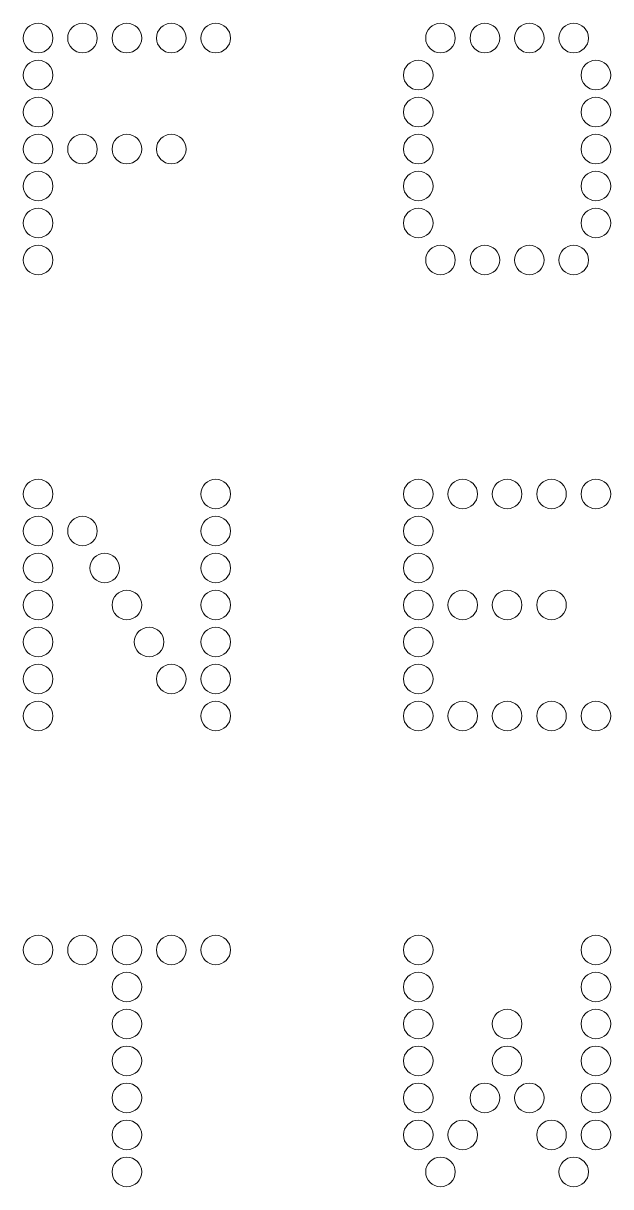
# Model space of a CAD drawing. Header units: millimetres. Extents: x -116 to 116, y -116 to 114.
# Drawn here: x -4.3 to 21.4, y -55.7 to -4.7 of the extents above; entities that cross this region are included whole.
import ezdxf

# ---------------------------------------------------------------- set-up
doc = ezdxf.new("R2010")
doc.units = ezdxf.units.MM
doc.header["$MEASUREMENT"] = 0
doc.layers.add('Laag 1', color=7, linetype='Continuous')

msp = doc.modelspace()

# ---------------------------------------------------------------- linework, layer by layer
at = {"layer": 'Laag 1', "color": 250, "lineweight": 9}
for points in [[(-4.3338, -5.3047), (-4.3338, -5.6617), (-4.0417, -5.9538), (-3.6847, -5.9538), (-3.6847, -5.9538), (-3.3277, -5.9538), (-3.0356, -5.6617), (-3.0356, -5.3047), (-3.0356, -5.3047), (-3.0356, -4.9477), (-3.3277, -4.6556), (-3.6847, -4.6556), (-3.6847, -4.6556), (-4.0417, -4.6556), (-4.3338, -4.9477), (-4.3338, -5.3047)], [(-2.3865, -5.3047), (-2.3865, -5.6617), (-2.0944, -5.9538), (-1.7374, -5.9538), (-1.7374, -5.9538), (-1.3803, -5.9538), (-1.0882, -5.6617), (-1.0882, -5.3047), (-1.0882, -5.3047), (-1.0882, -4.9477), (-1.3803, -4.6556), (-1.7374, -4.6556), (-1.7374, -4.6556), (-2.0944, -4.6556), (-2.3865, -4.9477), (-2.3865, -5.3047)], [(-0.4391, -5.3047), (-0.4391, -5.6617), (-0.147, -5.9538), (0.21, -5.9538), (0.21, -5.9538), (0.567, -5.9538), (0.8591, -5.6617), (0.8591, -5.3047), (0.8591, -5.3047), (0.8591, -4.9477), (0.567, -4.6556), (0.21, -4.6556), (0.21, -4.6556), (-0.147, -4.6556), (-0.4391, -4.9477), (-0.4391, -5.3047)], [(1.5082, -5.3047), (1.5082, -5.6617), (1.8003, -5.9538), (2.1573, -5.9538), (2.1573, -5.9538), (2.5143, -5.9538), (2.8064, -5.6617), (2.8064, -5.3047), (2.8064, -5.3047), (2.8064, -4.9477), (2.5143, -4.6556), (2.1573, -4.6556), (2.1573, -4.6556), (1.8003, -4.6556), (1.5082, -4.9477), (1.5082, -5.3047)], [(3.4555, -5.3047), (3.4555, -5.6617), (3.7476, -5.9538), (4.1047, -5.9538), (4.1047, -5.9538), (4.4617, -5.9538), (4.7538, -5.6617), (4.7538, -5.3047), (4.7538, -5.3047), (4.7538, -4.9477), (4.4617, -4.6556), (4.1047, -4.6556), (4.1047, -4.6556), (3.7476, -4.6556), (3.4555, -4.9477), (3.4555, -5.3047)], [(13.313, -5.3047), (13.313, -5.6617), (13.6051, -5.9538), (13.9621, -5.9538), (13.9621, -5.9538), (14.3191, -5.9538), (14.6112, -5.6617), (14.6112, -5.3047), (14.6112, -5.3047), (14.6112, -4.9477), (14.3191, -4.6556), (13.9621, -4.6556), (13.9621, -4.6556), (13.6051, -4.6556), (13.313, -4.9477), (13.313, -5.3047)], [(15.2603, -5.3047), (15.2603, -5.6617), (15.5524, -5.9538), (15.9094, -5.9538), (15.9094, -5.9538), (16.2664, -5.9538), (16.5585, -5.6617), (16.5585, -5.3047), (16.5585, -5.3047), (16.5585, -4.9477), (16.2664, -4.6556), (15.9094, -4.6556), (15.9094, -4.6556), (15.5524, -4.6556), (15.2603, -4.9477), (15.2603, -5.3047)], [(17.2076, -5.3047), (17.2076, -5.6617), (17.4997, -5.9538), (17.8568, -5.9538), (17.8568, -5.9538), (18.2138, -5.9538), (18.5059, -5.6617), (18.5059, -5.3047), (18.5059, -5.3047), (18.5059, -4.9477), (18.2138, -4.6556), (17.8568, -4.6556), (17.8568, -4.6556), (17.4997, -4.6556), (17.2076, -4.9477), (17.2076, -5.3047)], [(19.155, -5.3047), (19.155, -5.6617), (19.4471, -5.9538), (19.8041, -5.9538), (19.8041, -5.9538), (20.1611, -5.9538), (20.4532, -5.6617), (20.4532, -5.3047), (20.4532, -5.3047), (20.4532, -4.9477), (20.1611, -4.6556), (19.8041, -4.6556), (19.8041, -4.6556), (19.4471, -4.6556), (19.155, -4.9477), (19.155, -5.3047)], [(-4.3338, -6.9275), (-4.3338, -7.2845), (-4.0417, -7.5766), (-3.6847, -7.5766), (-3.6847, -7.5766), (-3.3277, -7.5766), (-3.0356, -7.2845), (-3.0356, -6.9275), (-3.0356, -6.9275), (-3.0356, -6.5705), (-3.3277, -6.2784), (-3.6847, -6.2784), (-3.6847, -6.2784), (-4.0417, -6.2784), (-4.3338, -6.5705), (-4.3338, -6.9275)], [(12.3393, -6.9275), (12.3393, -7.2845), (12.6314, -7.5766), (12.9884, -7.5766), (12.9884, -7.5766), (13.3454, -7.5766), (13.6375, -7.2845), (13.6375, -6.9275), (13.6375, -6.9275), (13.6375, -6.5705), (13.3454, -6.2784), (12.9884, -6.2784), (12.9884, -6.2784), (12.6314, -6.2784), (12.3393, -6.5705), (12.3393, -6.9275)], [(20.1286, -6.9275), (20.1286, -7.2845), (20.4207, -7.5766), (20.7778, -7.5766), (20.7778, -7.5766), (21.1348, -7.5766), (21.4269, -7.2845), (21.4269, -6.9275), (21.4269, -6.9275), (21.4269, -6.5705), (21.1348, -6.2784), (20.7778, -6.2784), (20.7778, -6.2784), (20.4207, -6.2784), (20.1286, -6.5705), (20.1286, -6.9275)], [(-4.3338, -8.5503), (-4.3338, -8.9073), (-4.0417, -9.1994), (-3.6847, -9.1994), (-3.6847, -9.1994), (-3.3277, -9.1994), (-3.0356, -8.9073), (-3.0356, -8.5503), (-3.0356, -8.5503), (-3.0356, -8.1933), (-3.3277, -7.9012), (-3.6847, -7.9012), (-3.6847, -7.9012), (-4.0417, -7.9012), (-4.3338, -8.1933), (-4.3338, -8.5503)], [(12.3393, -8.5503), (12.3393, -8.9073), (12.6314, -9.1994), (12.9884, -9.1994), (12.9884, -9.1994), (13.3454, -9.1994), (13.6375, -8.9073), (13.6375, -8.5503), (13.6375, -8.5503), (13.6375, -8.1933), (13.3454, -7.9012), (12.9884, -7.9012), (12.9884, -7.9012), (12.6314, -7.9012), (12.3393, -8.1933), (12.3393, -8.5503)], [(20.1286, -8.5503), (20.1286, -8.9073), (20.4207, -9.1994), (20.7778, -9.1994), (20.7778, -9.1994), (21.1348, -9.1994), (21.4269, -8.9073), (21.4269, -8.5503), (21.4269, -8.5503), (21.4269, -8.1933), (21.1348, -7.9012), (20.7778, -7.9012), (20.7778, -7.9012), (20.4207, -7.9012), (20.1286, -8.1933), (20.1286, -8.5503)], [(-4.3338, -10.173), (-4.3338, -10.5301), (-4.0417, -10.8222), (-3.6847, -10.8222), (-3.6847, -10.8222), (-3.3277, -10.8222), (-3.0356, -10.5301), (-3.0356, -10.173), (-3.0356, -10.173), (-3.0356, -9.816), (-3.3277, -9.5239), (-3.6847, -9.5239), (-3.6847, -9.5239), (-4.0417, -9.5239), (-4.3338, -9.816), (-4.3338, -10.173)], [(-2.3865, -10.173), (-2.3865, -10.5301), (-2.0944, -10.8222), (-1.7374, -10.8222), (-1.7374, -10.8222), (-1.3803, -10.8222), (-1.0882, -10.5301), (-1.0882, -10.173), (-1.0882, -10.173), (-1.0882, -9.816), (-1.3803, -9.5239), (-1.7374, -9.5239), (-1.7374, -9.5239), (-2.0944, -9.5239), (-2.3865, -9.816), (-2.3865, -10.173)], [(-0.4391, -10.173), (-0.4391, -10.5301), (-0.147, -10.8222), (0.21, -10.8222), (0.21, -10.8222), (0.567, -10.8222), (0.8591, -10.5301), (0.8591, -10.173), (0.8591, -10.173), (0.8591, -9.816), (0.567, -9.5239), (0.21, -9.5239), (0.21, -9.5239), (-0.147, -9.5239), (-0.4391, -9.816), (-0.4391, -10.173)], [(1.5082, -10.173), (1.5082, -10.5301), (1.8003, -10.8222), (2.1573, -10.8222), (2.1573, -10.8222), (2.5143, -10.8222), (2.8064, -10.5301), (2.8064, -10.173), (2.8064, -10.173), (2.8064, -9.816), (2.5143, -9.5239), (2.1573, -9.5239), (2.1573, -9.5239), (1.8003, -9.5239), (1.5082, -9.816), (1.5082, -10.173)], [(12.3393, -10.173), (12.3393, -10.5301), (12.6314, -10.8222), (12.9884, -10.8222), (12.9884, -10.8222), (13.3454, -10.8222), (13.6375, -10.5301), (13.6375, -10.173), (13.6375, -10.173), (13.6375, -9.816), (13.3454, -9.5239), (12.9884, -9.5239), (12.9884, -9.5239), (12.6314, -9.5239), (12.3393, -9.816), (12.3393, -10.173)], [(20.1286, -10.173), (20.1286, -10.5301), (20.4207, -10.8222), (20.7778, -10.8222), (20.7778, -10.8222), (21.1348, -10.8222), (21.4269, -10.5301), (21.4269, -10.173), (21.4269, -10.173), (21.4269, -9.816), (21.1348, -9.5239), (20.7778, -9.5239), (20.7778, -9.5239), (20.4207, -9.5239), (20.1286, -9.816), (20.1286, -10.173)], [(-4.3338, -11.7958), (-4.3338, -12.1528), (-4.0417, -12.4449), (-3.6847, -12.4449), (-3.6847, -12.4449), (-3.3277, -12.4449), (-3.0356, -12.1528), (-3.0356, -11.7958), (-3.0356, -11.7958), (-3.0356, -11.4388), (-3.3277, -11.1467), (-3.6847, -11.1467), (-3.6847, -11.1467), (-4.0417, -11.1467), (-4.3338, -11.4388), (-4.3338, -11.7958)], [(12.3393, -11.7958), (12.3393, -12.1528), (12.6314, -12.4449), (12.9884, -12.4449), (12.9884, -12.4449), (13.3454, -12.4449), (13.6375, -12.1528), (13.6375, -11.7958), (13.6375, -11.7958), (13.6375, -11.4388), (13.3454, -11.1467), (12.9884, -11.1467), (12.9884, -11.1467), (12.6314, -11.1467), (12.3393, -11.4388), (12.3393, -11.7958)], [(20.1286, -11.7958), (20.1286, -12.1528), (20.4207, -12.4449), (20.7778, -12.4449), (20.7778, -12.4449), (21.1348, -12.4449), (21.4269, -12.1528), (21.4269, -11.7958), (21.4269, -11.7958), (21.4269, -11.4388), (21.1348, -11.1467), (20.7778, -11.1467), (20.7778, -11.1467), (20.4207, -11.1467), (20.1286, -11.4388), (20.1286, -11.7958)], [(-4.3338, -13.4186), (-4.3338, -13.7756), (-4.0417, -14.0677), (-3.6847, -14.0677), (-3.6847, -14.0677), (-3.3277, -14.0677), (-3.0356, -13.7756), (-3.0356, -13.4186), (-3.0356, -13.4186), (-3.0356, -13.0616), (-3.3277, -12.7695), (-3.6847, -12.7695), (-3.6847, -12.7695), (-4.0417, -12.7695), (-4.3338, -13.0616), (-4.3338, -13.4186)], [(12.3393, -13.4186), (12.3393, -13.7756), (12.6314, -14.0677), (12.9884, -14.0677), (12.9884, -14.0677), (13.3454, -14.0677), (13.6375, -13.7756), (13.6375, -13.4186), (13.6375, -13.4186), (13.6375, -13.0616), (13.3454, -12.7695), (12.9884, -12.7695), (12.9884, -12.7695), (12.6314, -12.7695), (12.3393, -13.0616), (12.3393, -13.4186)], [(20.1286, -13.4186), (20.1286, -13.7756), (20.4207, -14.0677), (20.7778, -14.0677), (20.7778, -14.0677), (21.1348, -14.0677), (21.4269, -13.7756), (21.4269, -13.4186), (21.4269, -13.4186), (21.4269, -13.0616), (21.1348, -12.7695), (20.7778, -12.7695), (20.7778, -12.7695), (20.4207, -12.7695), (20.1286, -13.0616), (20.1286, -13.4186)], [(-4.3338, -15.0414), (-4.3338, -15.3984), (-4.0417, -15.6905), (-3.6847, -15.6905), (-3.6847, -15.6905), (-3.3277, -15.6905), (-3.0356, -15.3984), (-3.0356, -15.0414), (-3.0356, -15.0414), (-3.0356, -14.6844), (-3.3277, -14.3923), (-3.6847, -14.3923), (-3.6847, -14.3923), (-4.0417, -14.3923), (-4.3338, -14.6844), (-4.3338, -15.0414)], [(13.313, -15.0414), (13.313, -15.3984), (13.6051, -15.6905), (13.9621, -15.6905), (13.9621, -15.6905), (14.3191, -15.6905), (14.6112, -15.3984), (14.6112, -15.0414), (14.6112, -15.0414), (14.6112, -14.6844), (14.3191, -14.3923), (13.9621, -14.3923), (13.9621, -14.3923), (13.6051, -14.3923), (13.313, -14.6844), (13.313, -15.0414)], [(15.2603, -15.0414), (15.2603, -15.3984), (15.5524, -15.6905), (15.9094, -15.6905), (15.9094, -15.6905), (16.2664, -15.6905), (16.5585, -15.3984), (16.5585, -15.0414), (16.5585, -15.0414), (16.5585, -14.6844), (16.2664, -14.3923), (15.9094, -14.3923), (15.9094, -14.3923), (15.5524, -14.3923), (15.2603, -14.6844), (15.2603, -15.0414)], [(17.2076, -15.0414), (17.2076, -15.3984), (17.4997, -15.6905), (17.8568, -15.6905), (17.8568, -15.6905), (18.2138, -15.6905), (18.5059, -15.3984), (18.5059, -15.0414), (18.5059, -15.0414), (18.5059, -14.6844), (18.2138, -14.3923), (17.8568, -14.3923), (17.8568, -14.3923), (17.4997, -14.3923), (17.2076, -14.6844), (17.2076, -15.0414)], [(19.155, -15.0414), (19.155, -15.3984), (19.4471, -15.6905), (19.8041, -15.6905), (19.8041, -15.6905), (20.1611, -15.6905), (20.4532, -15.3984), (20.4532, -15.0414), (20.4532, -15.0414), (20.4532, -14.6844), (20.1611, -14.3923), (19.8041, -14.3923), (19.8041, -14.3923), (19.4471, -14.3923), (19.155, -14.6844), (19.155, -15.0414)], [(-4.3338, -25.307), (-4.3338, -25.664), (-4.0417, -25.9561), (-3.6847, -25.9561), (-3.6847, -25.9561), (-3.3277, -25.9561), (-3.0356, -25.664), (-3.0356, -25.307), (-3.0356, -25.307), (-3.0356, -24.95), (-3.3277, -24.6579), (-3.6847, -24.6579), (-3.6847, -24.6579), (-4.0417, -24.6579), (-4.3338, -24.95), (-4.3338, -25.307)], [(3.4555, -25.307), (3.4555, -25.664), (3.7476, -25.9561), (4.1047, -25.9561), (4.1047, -25.9561), (4.4617, -25.9561), (4.7538, -25.664), (4.7538, -25.307), (4.7538, -25.307), (4.7538, -24.95), (4.4617, -24.6579), (4.1047, -24.6579), (4.1047, -24.6579), (3.7476, -24.6579), (3.4555, -24.95), (3.4555, -25.307)], [(12.3393, -25.307), (12.3393, -25.664), (12.6314, -25.9561), (12.9884, -25.9561), (12.9884, -25.9561), (13.3454, -25.9561), (13.6375, -25.664), (13.6375, -25.307), (13.6375, -25.307), (13.6375, -24.95), (13.3454, -24.6579), (12.9884, -24.6579), (12.9884, -24.6579), (12.6314, -24.6579), (12.3393, -24.95), (12.3393, -25.307)], [(14.2866, -25.307), (14.2866, -25.664), (14.5787, -25.9561), (14.9357, -25.9561), (14.9357, -25.9561), (15.2928, -25.9561), (15.5849, -25.664), (15.5849, -25.307), (15.5849, -25.307), (15.5849, -24.95), (15.2928, -24.6579), (14.9357, -24.6579), (14.9357, -24.6579), (14.5787, -24.6579), (14.2866, -24.95), (14.2866, -25.307)], [(16.234, -25.307), (16.234, -25.664), (16.5261, -25.9561), (16.8831, -25.9561), (16.8831, -25.9561), (17.2401, -25.9561), (17.5322, -25.664), (17.5322, -25.307), (17.5322, -25.307), (17.5322, -24.95), (17.2401, -24.6579), (16.8831, -24.6579), (16.8831, -24.6579), (16.5261, -24.6579), (16.234, -24.95), (16.234, -25.307)], [(18.1813, -25.307), (18.1813, -25.664), (18.4734, -25.9561), (18.8304, -25.9561), (18.8304, -25.9561), (19.1874, -25.9561), (19.4795, -25.664), (19.4795, -25.307), (19.4795, -25.307), (19.4795, -24.95), (19.1874, -24.6579), (18.8304, -24.6579), (18.8304, -24.6579), (18.4734, -24.6579), (18.1813, -24.95), (18.1813, -25.307)], [(20.1286, -25.307), (20.1286, -25.664), (20.4207, -25.9561), (20.7778, -25.9561), (20.7778, -25.9561), (21.1348, -25.9561), (21.4269, -25.664), (21.4269, -25.307), (21.4269, -25.307), (21.4269, -24.95), (21.1348, -24.6579), (20.7778, -24.6579), (20.7778, -24.6579), (20.4207, -24.6579), (20.1286, -24.95), (20.1286, -25.307)], [(-4.3338, -26.9298), (-4.3338, -27.2868), (-4.0417, -27.5789), (-3.6847, -27.5789), (-3.6847, -27.5789), (-3.3277, -27.5789), (-3.0356, -27.2868), (-3.0356, -26.9298), (-3.0356, -26.9298), (-3.0356, -26.5728), (-3.3277, -26.2807), (-3.6847, -26.2807), (-3.6847, -26.2807), (-4.0417, -26.2807), (-4.3338, -26.5728), (-4.3338, -26.9298)], [(-2.3865, -26.9298), (-2.3865, -27.2868), (-2.0944, -27.5789), (-1.7374, -27.5789), (-1.7374, -27.5789), (-1.3803, -27.5789), (-1.0882, -27.2868), (-1.0882, -26.9298), (-1.0882, -26.9298), (-1.0882, -26.5728), (-1.3803, -26.2807), (-1.7374, -26.2807), (-1.7374, -26.2807), (-2.0944, -26.2807), (-2.3865, -26.5728), (-2.3865, -26.9298)], [(3.4555, -26.9298), (3.4555, -27.2868), (3.7476, -27.5789), (4.1047, -27.5789), (4.1047, -27.5789), (4.4617, -27.5789), (4.7538, -27.2868), (4.7538, -26.9298), (4.7538, -26.9298), (4.7538, -26.5728), (4.4617, -26.2807), (4.1047, -26.2807), (4.1047, -26.2807), (3.7476, -26.2807), (3.4555, -26.5728), (3.4555, -26.9298)], [(12.3393, -26.9298), (12.3393, -27.2868), (12.6314, -27.5789), (12.9884, -27.5789), (12.9884, -27.5789), (13.3454, -27.5789), (13.6375, -27.2868), (13.6375, -26.9298), (13.6375, -26.9298), (13.6375, -26.5728), (13.3454, -26.2807), (12.9884, -26.2807), (12.9884, -26.2807), (12.6314, -26.2807), (12.3393, -26.5728), (12.3393, -26.9298)], [(-4.3338, -28.5526), (-4.3338, -28.9096), (-4.0417, -29.2017), (-3.6847, -29.2017), (-3.6847, -29.2017), (-3.3277, -29.2017), (-3.0356, -28.9096), (-3.0356, -28.5526), (-3.0356, -28.5526), (-3.0356, -28.1956), (-3.3277, -27.9035), (-3.6847, -27.9035), (-3.6847, -27.9035), (-4.0417, -27.9035), (-4.3338, -28.1956), (-4.3338, -28.5526)], [(-1.4128, -28.5526), (-1.4128, -28.9096), (-1.1207, -29.2017), (-0.7637, -29.2017), (-0.7637, -29.2017), (-0.4067, -29.2017), (-0.1146, -28.9096), (-0.1146, -28.5526), (-0.1146, -28.5526), (-0.1146, -28.1956), (-0.4067, -27.9035), (-0.7637, -27.9035), (-0.7637, -27.9035), (-1.1207, -27.9035), (-1.4128, -28.1956), (-1.4128, -28.5526)], [(3.4555, -28.5526), (3.4555, -28.9096), (3.7476, -29.2017), (4.1047, -29.2017), (4.1047, -29.2017), (4.4617, -29.2017), (4.7538, -28.9096), (4.7538, -28.5526), (4.7538, -28.5526), (4.7538, -28.1956), (4.4617, -27.9035), (4.1047, -27.9035), (4.1047, -27.9035), (3.7476, -27.9035), (3.4555, -28.1956), (3.4555, -28.5526)], [(12.3393, -28.5526), (12.3393, -28.9096), (12.6314, -29.2017), (12.9884, -29.2017), (12.9884, -29.2017), (13.3454, -29.2017), (13.6375, -28.9096), (13.6375, -28.5526), (13.6375, -28.5526), (13.6375, -28.1956), (13.3454, -27.9035), (12.9884, -27.9035), (12.9884, -27.9035), (12.6314, -27.9035), (12.3393, -28.1956), (12.3393, -28.5526)], [(-4.3338, -30.1753), (-4.3338, -30.5324), (-4.0417, -30.8245), (-3.6847, -30.8245), (-3.6847, -30.8245), (-3.3277, -30.8245), (-3.0356, -30.5324), (-3.0356, -30.1753), (-3.0356, -30.1753), (-3.0356, -29.8183), (-3.3277, -29.5262), (-3.6847, -29.5262), (-3.6847, -29.5262), (-4.0417, -29.5262), (-4.3338, -29.8183), (-4.3338, -30.1753)], [(-0.4391, -30.1753), (-0.4391, -30.5324), (-0.147, -30.8245), (0.21, -30.8245), (0.21, -30.8245), (0.567, -30.8245), (0.8591, -30.5324), (0.8591, -30.1753), (0.8591, -30.1753), (0.8591, -29.8183), (0.567, -29.5262), (0.21, -29.5262), (0.21, -29.5262), (-0.147, -29.5262), (-0.4391, -29.8183), (-0.4391, -30.1753)], [(3.4555, -30.1753), (3.4555, -30.5324), (3.7476, -30.8245), (4.1047, -30.8245), (4.1047, -30.8245), (4.4617, -30.8245), (4.7538, -30.5324), (4.7538, -30.1753), (4.7538, -30.1753), (4.7538, -29.8183), (4.4617, -29.5262), (4.1047, -29.5262), (4.1047, -29.5262), (3.7476, -29.5262), (3.4555, -29.8183), (3.4555, -30.1753)], [(12.3393, -30.1753), (12.3393, -30.5324), (12.6314, -30.8245), (12.9884, -30.8245), (12.9884, -30.8245), (13.3454, -30.8245), (13.6375, -30.5324), (13.6375, -30.1753), (13.6375, -30.1753), (13.6375, -29.8183), (13.3454, -29.5262), (12.9884, -29.5262), (12.9884, -29.5262), (12.6314, -29.5262), (12.3393, -29.8183), (12.3393, -30.1753)], [(14.2866, -30.1753), (14.2866, -30.5324), (14.5787, -30.8245), (14.9357, -30.8245), (14.9357, -30.8245), (15.2928, -30.8245), (15.5849, -30.5324), (15.5849, -30.1753), (15.5849, -30.1753), (15.5849, -29.8183), (15.2928, -29.5262), (14.9357, -29.5262), (14.9357, -29.5262), (14.5787, -29.5262), (14.2866, -29.8183), (14.2866, -30.1753)], [(16.234, -30.1753), (16.234, -30.5324), (16.5261, -30.8245), (16.8831, -30.8245), (16.8831, -30.8245), (17.2401, -30.8245), (17.5322, -30.5324), (17.5322, -30.1753), (17.5322, -30.1753), (17.5322, -29.8183), (17.2401, -29.5262), (16.8831, -29.5262), (16.8831, -29.5262), (16.5261, -29.5262), (16.234, -29.8183), (16.234, -30.1753)], [(18.1813, -30.1753), (18.1813, -30.5324), (18.4734, -30.8245), (18.8304, -30.8245), (18.8304, -30.8245), (19.1874, -30.8245), (19.4795, -30.5324), (19.4795, -30.1753), (19.4795, -30.1753), (19.4795, -29.8183), (19.1874, -29.5262), (18.8304, -29.5262), (18.8304, -29.5262), (18.4734, -29.5262), (18.1813, -29.8183), (18.1813, -30.1753)], [(-4.3338, -31.7981), (-4.3338, -32.1551), (-4.0417, -32.4472), (-3.6847, -32.4472), (-3.6847, -32.4472), (-3.3277, -32.4472), (-3.0356, -32.1551), (-3.0356, -31.7981), (-3.0356, -31.7981), (-3.0356, -31.4411), (-3.3277, -31.149), (-3.6847, -31.149), (-3.6847, -31.149), (-4.0417, -31.149), (-4.3338, -31.4411), (-4.3338, -31.7981)], [(0.5345, -31.7981), (0.5345, -32.1551), (0.8266, -32.4472), (1.1837, -32.4472), (1.1837, -32.4472), (1.5407, -32.4472), (1.8328, -32.1551), (1.8328, -31.7981), (1.8328, -31.7981), (1.8328, -31.4411), (1.5407, -31.149), (1.1837, -31.149), (1.1837, -31.149), (0.8266, -31.149), (0.5345, -31.4411), (0.5345, -31.7981)], [(3.4555, -31.7981), (3.4555, -32.1551), (3.7476, -32.4472), (4.1047, -32.4472), (4.1047, -32.4472), (4.4617, -32.4472), (4.7538, -32.1551), (4.7538, -31.7981), (4.7538, -31.7981), (4.7538, -31.4411), (4.4617, -31.149), (4.1047, -31.149), (4.1047, -31.149), (3.7476, -31.149), (3.4555, -31.4411), (3.4555, -31.7981)], [(12.3393, -31.7981), (12.3393, -32.1551), (12.6314, -32.4472), (12.9884, -32.4472), (12.9884, -32.4472), (13.3454, -32.4472), (13.6375, -32.1551), (13.6375, -31.7981), (13.6375, -31.7981), (13.6375, -31.4411), (13.3454, -31.149), (12.9884, -31.149), (12.9884, -31.149), (12.6314, -31.149), (12.3393, -31.4411), (12.3393, -31.7981)], [(-4.3338, -33.4209), (-4.3338, -33.7779), (-4.0417, -34.07), (-3.6847, -34.07), (-3.6847, -34.07), (-3.3277, -34.07), (-3.0356, -33.7779), (-3.0356, -33.4209), (-3.0356, -33.4209), (-3.0356, -33.0639), (-3.3277, -32.7718), (-3.6847, -32.7718), (-3.6847, -32.7718), (-4.0417, -32.7718), (-4.3338, -33.0639), (-4.3338, -33.4209)], [(1.5082, -33.4209), (1.5082, -33.7779), (1.8003, -34.07), (2.1573, -34.07), (2.1573, -34.07), (2.5143, -34.07), (2.8064, -33.7779), (2.8064, -33.4209), (2.8064, -33.4209), (2.8064, -33.0639), (2.5143, -32.7718), (2.1573, -32.7718), (2.1573, -32.7718), (1.8003, -32.7718), (1.5082, -33.0639), (1.5082, -33.4209)], [(3.4555, -33.4209), (3.4555, -33.7779), (3.7476, -34.07), (4.1047, -34.07), (4.1047, -34.07), (4.4617, -34.07), (4.7538, -33.7779), (4.7538, -33.4209), (4.7538, -33.4209), (4.7538, -33.0639), (4.4617, -32.7718), (4.1047, -32.7718), (4.1047, -32.7718), (3.7476, -32.7718), (3.4555, -33.0639), (3.4555, -33.4209)], [(12.3393, -33.4209), (12.3393, -33.7779), (12.6314, -34.07), (12.9884, -34.07), (12.9884, -34.07), (13.3454, -34.07), (13.6375, -33.7779), (13.6375, -33.4209), (13.6375, -33.4209), (13.6375, -33.0639), (13.3454, -32.7718), (12.9884, -32.7718), (12.9884, -32.7718), (12.6314, -32.7718), (12.3393, -33.0639), (12.3393, -33.4209)], [(-4.3338, -35.0437), (-4.3338, -35.4007), (-4.0417, -35.6928), (-3.6847, -35.6928), (-3.6847, -35.6928), (-3.3277, -35.6928), (-3.0356, -35.4007), (-3.0356, -35.0437), (-3.0356, -35.0437), (-3.0356, -34.6867), (-3.3277, -34.3946), (-3.6847, -34.3946), (-3.6847, -34.3946), (-4.0417, -34.3946), (-4.3338, -34.6867), (-4.3338, -35.0437)], [(3.4555, -35.0437), (3.4555, -35.4007), (3.7476, -35.6928), (4.1047, -35.6928), (4.1047, -35.6928), (4.4617, -35.6928), (4.7538, -35.4007), (4.7538, -35.0437), (4.7538, -35.0437), (4.7538, -34.6867), (4.4617, -34.3946), (4.1047, -34.3946), (4.1047, -34.3946), (3.7476, -34.3946), (3.4555, -34.6867), (3.4555, -35.0437)], [(12.3393, -35.0437), (12.3393, -35.4007), (12.6314, -35.6928), (12.9884, -35.6928), (12.9884, -35.6928), (13.3454, -35.6928), (13.6375, -35.4007), (13.6375, -35.0437), (13.6375, -35.0437), (13.6375, -34.6867), (13.3454, -34.3946), (12.9884, -34.3946), (12.9884, -34.3946), (12.6314, -34.3946), (12.3393, -34.6867), (12.3393, -35.0437)], [(14.2866, -35.0437), (14.2866, -35.4007), (14.5787, -35.6928), (14.9357, -35.6928), (14.9357, -35.6928), (15.2928, -35.6928), (15.5849, -35.4007), (15.5849, -35.0437), (15.5849, -35.0437), (15.5849, -34.6867), (15.2928, -34.3946), (14.9357, -34.3946), (14.9357, -34.3946), (14.5787, -34.3946), (14.2866, -34.6867), (14.2866, -35.0437)], [(16.234, -35.0437), (16.234, -35.4007), (16.5261, -35.6928), (16.8831, -35.6928), (16.8831, -35.6928), (17.2401, -35.6928), (17.5322, -35.4007), (17.5322, -35.0437), (17.5322, -35.0437), (17.5322, -34.6867), (17.2401, -34.3946), (16.8831, -34.3946), (16.8831, -34.3946), (16.5261, -34.3946), (16.234, -34.6867), (16.234, -35.0437)], [(18.1813, -35.0437), (18.1813, -35.4007), (18.4734, -35.6928), (18.8304, -35.6928), (18.8304, -35.6928), (19.1874, -35.6928), (19.4795, -35.4007), (19.4795, -35.0437), (19.4795, -35.0437), (19.4795, -34.6867), (19.1874, -34.3946), (18.8304, -34.3946), (18.8304, -34.3946), (18.4734, -34.3946), (18.1813, -34.6867), (18.1813, -35.0437)], [(20.1286, -35.0437), (20.1286, -35.4007), (20.4207, -35.6928), (20.7778, -35.6928), (20.7778, -35.6928), (21.1348, -35.6928), (21.4269, -35.4007), (21.4269, -35.0437), (21.4269, -35.0437), (21.4269, -34.6867), (21.1348, -34.3946), (20.7778, -34.3946), (20.7778, -34.3946), (20.4207, -34.3946), (20.1286, -34.6867), (20.1286, -35.0437)], [(-4.3338, -45.3093), (-4.3338, -45.6663), (-4.0417, -45.9584), (-3.6847, -45.9584), (-3.6847, -45.9584), (-3.3277, -45.9584), (-3.0356, -45.6663), (-3.0356, -45.3093), (-3.0356, -45.3093), (-3.0356, -44.9523), (-3.3277, -44.6602), (-3.6847, -44.6602), (-3.6847, -44.6602), (-4.0417, -44.6602), (-4.3338, -44.9523), (-4.3338, -45.3093)], [(-2.3865, -45.3093), (-2.3865, -45.6663), (-2.0944, -45.9584), (-1.7374, -45.9584), (-1.7374, -45.9584), (-1.3803, -45.9584), (-1.0882, -45.6663), (-1.0882, -45.3093), (-1.0882, -45.3093), (-1.0882, -44.9523), (-1.3803, -44.6602), (-1.7374, -44.6602), (-1.7374, -44.6602), (-2.0944, -44.6602), (-2.3865, -44.9523), (-2.3865, -45.3093)], [(-0.4391, -45.3093), (-0.4391, -45.6663), (-0.147, -45.9584), (0.21, -45.9584), (0.21, -45.9584), (0.567, -45.9584), (0.8591, -45.6663), (0.8591, -45.3093), (0.8591, -45.3093), (0.8591, -44.9523), (0.567, -44.6602), (0.21, -44.6602), (0.21, -44.6602), (-0.147, -44.6602), (-0.4391, -44.9523), (-0.4391, -45.3093)], [(1.5082, -45.3093), (1.5082, -45.6663), (1.8003, -45.9584), (2.1573, -45.9584), (2.1573, -45.9584), (2.5143, -45.9584), (2.8064, -45.6663), (2.8064, -45.3093), (2.8064, -45.3093), (2.8064, -44.9523), (2.5143, -44.6602), (2.1573, -44.6602), (2.1573, -44.6602), (1.8003, -44.6602), (1.5082, -44.9523), (1.5082, -45.3093)], [(3.4555, -45.3093), (3.4555, -45.6663), (3.7476, -45.9584), (4.1047, -45.9584), (4.1047, -45.9584), (4.4617, -45.9584), (4.7538, -45.6663), (4.7538, -45.3093), (4.7538, -45.3093), (4.7538, -44.9523), (4.4617, -44.6602), (4.1047, -44.6602), (4.1047, -44.6602), (3.7476, -44.6602), (3.4555, -44.9523), (3.4555, -45.3093)], [(12.3393, -45.3093), (12.3393, -45.6663), (12.6314, -45.9584), (12.9884, -45.9584), (12.9884, -45.9584), (13.3454, -45.9584), (13.6375, -45.6663), (13.6375, -45.3093), (13.6375, -45.3093), (13.6375, -44.9523), (13.3454, -44.6602), (12.9884, -44.6602), (12.9884, -44.6602), (12.6314, -44.6602), (12.3393, -44.9523), (12.3393, -45.3093)], [(20.1286, -45.3093), (20.1286, -45.6663), (20.4207, -45.9584), (20.7778, -45.9584), (20.7778, -45.9584), (21.1348, -45.9584), (21.4269, -45.6663), (21.4269, -45.3093), (21.4269, -45.3093), (21.4269, -44.9523), (21.1348, -44.6602), (20.7778, -44.6602), (20.7778, -44.6602), (20.4207, -44.6602), (20.1286, -44.9523), (20.1286, -45.3093)], [(-0.4391, -46.9321), (-0.4391, -47.2891), (-0.147, -47.5812), (0.21, -47.5812), (0.21, -47.5812), (0.567, -47.5812), (0.8591, -47.2891), (0.8591, -46.9321), (0.8591, -46.9321), (0.8591, -46.5751), (0.567, -46.283), (0.21, -46.283), (0.21, -46.283), (-0.147, -46.283), (-0.4391, -46.5751), (-0.4391, -46.9321)], [(12.3393, -46.9321), (12.3393, -47.2891), (12.6314, -47.5812), (12.9884, -47.5812), (12.9884, -47.5812), (13.3454, -47.5812), (13.6375, -47.2891), (13.6375, -46.9321), (13.6375, -46.9321), (13.6375, -46.5751), (13.3454, -46.283), (12.9884, -46.283), (12.9884, -46.283), (12.6314, -46.283), (12.3393, -46.5751), (12.3393, -46.9321)], [(20.1286, -46.9321), (20.1286, -47.2891), (20.4207, -47.5812), (20.7778, -47.5812), (20.7778, -47.5812), (21.1348, -47.5812), (21.4269, -47.2891), (21.4269, -46.9321), (21.4269, -46.9321), (21.4269, -46.5751), (21.1348, -46.283), (20.7778, -46.283), (20.7778, -46.283), (20.4207, -46.283), (20.1286, -46.5751), (20.1286, -46.9321)], [(-0.4391, -48.5549), (-0.4391, -48.9119), (-0.147, -49.204), (0.21, -49.204), (0.21, -49.204), (0.567, -49.204), (0.8591, -48.9119), (0.8591, -48.5549), (0.8591, -48.5549), (0.8591, -48.1979), (0.567, -47.9058), (0.21, -47.9058), (0.21, -47.9058), (-0.147, -47.9058), (-0.4391, -48.1979), (-0.4391, -48.5549)], [(12.3393, -48.5549), (12.3393, -48.9119), (12.6314, -49.204), (12.9884, -49.204), (12.9884, -49.204), (13.3454, -49.204), (13.6375, -48.9119), (13.6375, -48.5549), (13.6375, -48.5549), (13.6375, -48.1979), (13.3454, -47.9058), (12.9884, -47.9058), (12.9884, -47.9058), (12.6314, -47.9058), (12.3393, -48.1979), (12.3393, -48.5549)], [(16.234, -48.5549), (16.234, -48.9119), (16.5261, -49.204), (16.8831, -49.204), (16.8831, -49.204), (17.2401, -49.204), (17.5322, -48.9119), (17.5322, -48.5549), (17.5322, -48.5549), (17.5322, -48.1979), (17.2401, -47.9058), (16.8831, -47.9058), (16.8831, -47.9058), (16.5261, -47.9058), (16.234, -48.1979), (16.234, -48.5549)], [(20.1286, -48.5549), (20.1286, -48.9119), (20.4207, -49.204), (20.7778, -49.204), (20.7778, -49.204), (21.1348, -49.204), (21.4269, -48.9119), (21.4269, -48.5549), (21.4269, -48.5549), (21.4269, -48.1979), (21.1348, -47.9058), (20.7778, -47.9058), (20.7778, -47.9058), (20.4207, -47.9058), (20.1286, -48.1979), (20.1286, -48.5549)], [(-0.4391, -50.1776), (-0.4391, -50.5347), (-0.147, -50.8268), (0.21, -50.8268), (0.21, -50.8268), (0.567, -50.8268), (0.8591, -50.5347), (0.8591, -50.1776), (0.8591, -50.1776), (0.8591, -49.8206), (0.567, -49.5285), (0.21, -49.5285), (0.21, -49.5285), (-0.147, -49.5285), (-0.4391, -49.8206), (-0.4391, -50.1776)], [(12.3393, -50.1776), (12.3393, -50.5347), (12.6314, -50.8268), (12.9884, -50.8268), (12.9884, -50.8268), (13.3454, -50.8268), (13.6375, -50.5347), (13.6375, -50.1776), (13.6375, -50.1776), (13.6375, -49.8206), (13.3454, -49.5285), (12.9884, -49.5285), (12.9884, -49.5285), (12.6314, -49.5285), (12.3393, -49.8206), (12.3393, -50.1776)], [(16.234, -50.1776), (16.234, -50.5347), (16.5261, -50.8268), (16.8831, -50.8268), (16.8831, -50.8268), (17.2401, -50.8268), (17.5322, -50.5347), (17.5322, -50.1776), (17.5322, -50.1776), (17.5322, -49.8206), (17.2401, -49.5285), (16.8831, -49.5285), (16.8831, -49.5285), (16.5261, -49.5285), (16.234, -49.8206), (16.234, -50.1776)], [(20.1286, -50.1776), (20.1286, -50.5347), (20.4207, -50.8268), (20.7778, -50.8268), (20.7778, -50.8268), (21.1348, -50.8268), (21.4269, -50.5347), (21.4269, -50.1776), (21.4269, -50.1776), (21.4269, -49.8206), (21.1348, -49.5285), (20.7778, -49.5285), (20.7778, -49.5285), (20.4207, -49.5285), (20.1286, -49.8206), (20.1286, -50.1776)], [(-0.4391, -51.8004), (-0.4391, -52.1574), (-0.147, -52.4495), (0.21, -52.4495), (0.21, -52.4495), (0.567, -52.4495), (0.8591, -52.1574), (0.8591, -51.8004), (0.8591, -51.8004), (0.8591, -51.4434), (0.567, -51.1513), (0.21, -51.1513), (0.21, -51.1513), (-0.147, -51.1513), (-0.4391, -51.4434), (-0.4391, -51.8004)], [(12.3393, -51.8004), (12.3393, -52.1574), (12.6314, -52.4495), (12.9884, -52.4495), (12.9884, -52.4495), (13.3454, -52.4495), (13.6375, -52.1574), (13.6375, -51.8004), (13.6375, -51.8004), (13.6375, -51.4434), (13.3454, -51.1513), (12.9884, -51.1513), (12.9884, -51.1513), (12.6314, -51.1513), (12.3393, -51.4434), (12.3393, -51.8004)], [(15.2603, -51.8004), (15.2603, -52.1574), (15.5524, -52.4495), (15.9094, -52.4495), (15.9094, -52.4495), (16.2664, -52.4495), (16.5585, -52.1574), (16.5585, -51.8004), (16.5585, -51.8004), (16.5585, -51.4434), (16.2664, -51.1513), (15.9094, -51.1513), (15.9094, -51.1513), (15.5524, -51.1513), (15.2603, -51.4434), (15.2603, -51.8004)], [(17.2076, -51.8004), (17.2076, -52.1574), (17.4997, -52.4495), (17.8568, -52.4495), (17.8568, -52.4495), (18.2138, -52.4495), (18.5059, -52.1574), (18.5059, -51.8004), (18.5059, -51.8004), (18.5059, -51.4434), (18.2138, -51.1513), (17.8568, -51.1513), (17.8568, -51.1513), (17.4997, -51.1513), (17.2076, -51.4434), (17.2076, -51.8004)], [(20.1286, -51.8004), (20.1286, -52.1574), (20.4207, -52.4495), (20.7778, -52.4495), (20.7778, -52.4495), (21.1348, -52.4495), (21.4269, -52.1574), (21.4269, -51.8004), (21.4269, -51.8004), (21.4269, -51.4434), (21.1348, -51.1513), (20.7778, -51.1513), (20.7778, -51.1513), (20.4207, -51.1513), (20.1286, -51.4434), (20.1286, -51.8004)], [(-0.4391, -53.4232), (-0.4391, -53.7802), (-0.147, -54.0723), (0.21, -54.0723), (0.21, -54.0723), (0.567, -54.0723), (0.8591, -53.7802), (0.8591, -53.4232), (0.8591, -53.4232), (0.8591, -53.0662), (0.567, -52.7741), (0.21, -52.7741), (0.21, -52.7741), (-0.147, -52.7741), (-0.4391, -53.0662), (-0.4391, -53.4232)], [(12.3393, -53.4232), (12.3393, -53.7802), (12.6314, -54.0723), (12.9884, -54.0723), (12.9884, -54.0723), (13.3454, -54.0723), (13.6375, -53.7802), (13.6375, -53.4232), (13.6375, -53.4232), (13.6375, -53.0662), (13.3454, -52.7741), (12.9884, -52.7741), (12.9884, -52.7741), (12.6314, -52.7741), (12.3393, -53.0662), (12.3393, -53.4232)], [(14.2866, -53.4232), (14.2866, -53.7802), (14.5787, -54.0723), (14.9357, -54.0723), (14.9357, -54.0723), (15.2928, -54.0723), (15.5849, -53.7802), (15.5849, -53.4232), (15.5849, -53.4232), (15.5849, -53.0662), (15.2928, -52.7741), (14.9357, -52.7741), (14.9357, -52.7741), (14.5787, -52.7741), (14.2866, -53.0662), (14.2866, -53.4232)], [(18.1813, -53.4232), (18.1813, -53.7802), (18.4734, -54.0723), (18.8304, -54.0723), (18.8304, -54.0723), (19.1874, -54.0723), (19.4795, -53.7802), (19.4795, -53.4232), (19.4795, -53.4232), (19.4795, -53.0662), (19.1874, -52.7741), (18.8304, -52.7741), (18.8304, -52.7741), (18.4734, -52.7741), (18.1813, -53.0662), (18.1813, -53.4232)], [(20.1286, -53.4232), (20.1286, -53.7802), (20.4207, -54.0723), (20.7778, -54.0723), (20.7778, -54.0723), (21.1348, -54.0723), (21.4269, -53.7802), (21.4269, -53.4232), (21.4269, -53.4232), (21.4269, -53.0662), (21.1348, -52.7741), (20.7778, -52.7741), (20.7778, -52.7741), (20.4207, -52.7741), (20.1286, -53.0662), (20.1286, -53.4232)], [(-0.4391, -55.046), (-0.4391, -55.403), (-0.147, -55.6951), (0.21, -55.6951), (0.21, -55.6951), (0.567, -55.6951), (0.8591, -55.403), (0.8591, -55.046), (0.8591, -55.046), (0.8591, -54.689), (0.567, -54.3969), (0.21, -54.3969), (0.21, -54.3969), (-0.147, -54.3969), (-0.4391, -54.689), (-0.4391, -55.046)], [(13.313, -55.046), (13.313, -55.403), (13.6051, -55.6951), (13.9621, -55.6951), (13.9621, -55.6951), (14.3191, -55.6951), (14.6112, -55.403), (14.6112, -55.046), (14.6112, -55.046), (14.6112, -54.689), (14.3191, -54.3969), (13.9621, -54.3969), (13.9621, -54.3969), (13.6051, -54.3969), (13.313, -54.689), (13.313, -55.046)], [(19.155, -55.046), (19.155, -55.403), (19.4471, -55.6951), (19.8041, -55.6951), (19.8041, -55.6951), (20.1611, -55.6951), (20.4532, -55.403), (20.4532, -55.046), (20.4532, -55.046), (20.4532, -54.689), (20.1611, -54.3969), (19.8041, -54.3969), (19.8041, -54.3969), (19.4471, -54.3969), (19.155, -54.689), (19.155, -55.046)]]:
    msp.add_open_spline(points, degree=3, knots=[0, 0, 0, 0, 0.2, 0.2, 0.2, 0.2, 0.4, 0.4, 0.4, 0.4, 0.6, 0.6, 0.6, 0.6, 1, 1, 1, 1], dxfattribs=at)

doc.saveas('drawing.dxf')
